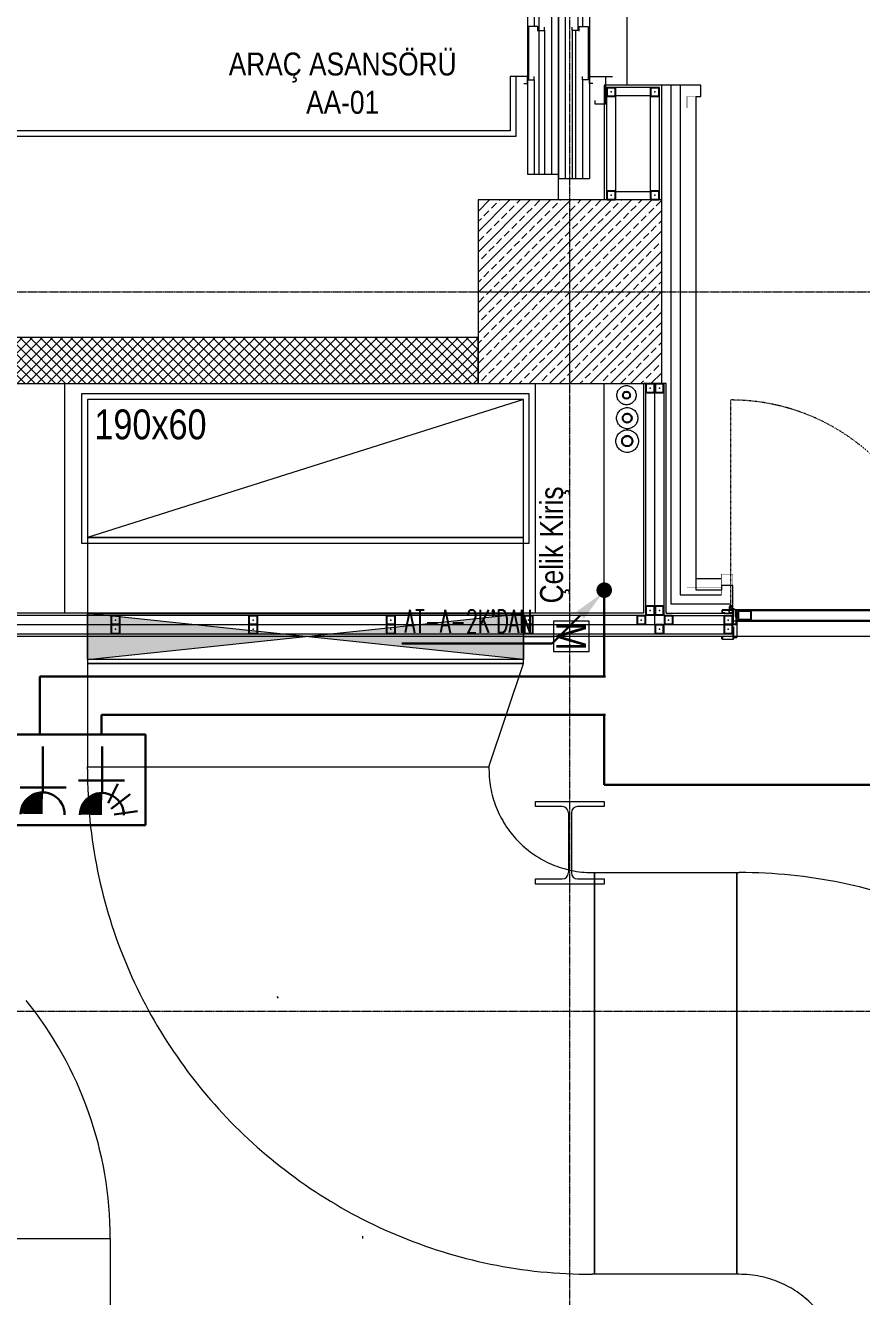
# Model space of a CAD drawing. Extents: x -1439 to 23780, y -1362 to 4476.
# Drawn here: x 19520 to 19885, y 1547 to 2101 of the extents above; entities that cross this region are included whole.
import ezdxf
from ezdxf.enums import TextEntityAlignment as Align
from ezdxf.xclip import XClip

# ---------------------------------------------------------------- set-up
doc = ezdxf.new("R2010")
doc.units = 0
doc.header["$MEASUREMENT"] = 0
doc.header["$XCLIPFRAME"] = 0
for name, pattern in [('Audi$0$DASHDOT2', [0.5, 0.25, -0.125, 0, -0.125]), ('Audi$0$DOT2', [0.125, 0, -0.125]), ('Audi$0$HIDDEN', [0.375, 0.25, -0.125])]:
    doc.linetypes.add(name, pattern=pattern)
doc.layers.get('0').update_dxf_attribs({"color": 9, "lineweight": 9})
for name, color, linetype, lineweight in [('Audi$0$00', 8, 'Continuous', 9), ('Audi$0$01', 8, 'Continuous', 9), ('Audi$0$05V', 8, 'Continuous', 9), ('Audi$0$06B', 8, 'Continuous', 9), ('Audi$0$06D', 8, 'Continuous', 9), ('Audi$0$09W', 8, 'Continuous', 9), ('Audi$0$10', 8, 'Continuous', 9), ('Audi$0$11', 8, 'Continuous', 9), ('Audi$0$20', 8, 'Audi$0$DOT2', 9), ('Audi$0$21', 8, 'Continuous', 9), ('Audi$0$24', 8, 'Audi$0$DASHDOT2', 9), ('Audi$0$33', 8, 'Audi$0$BATTING', 9), ('Audi$0$35', 8, 'Continuous', 9), ('E-AŞAĞIDAN GELEN HAT', 7, 'Continuous', 30), ('E-KABLO', 7, 'Continuous', 30), ('E-KOMBİNE ETANŞ PRİZ (1 FAZ+3 FAZ)', 7, 'Continuous', 30), ('E-YAZI', 7, 'Continuous', 30)]:
    doc.layers.add(name, color=color, linetype=linetype, lineweight=lineweight)
doc.styles.add('Audi$0$DEBI-BLOCK', font='arial.ttf', dxfattribs={"width": 0.8})
doc.styles.add('Audi$0$MuuM_TEXT-STANDART', font='ARIALN.TTF')
doc.styles.add('E-YAZI', font='txttw.shx')
doc.linetypes.add('Audi$0$BATTING', pattern='A,0.0001,-0.1,[134,ltypeshp.shx,S=0.1,R=0,X=-0.1,Y=0],-0.2,[134,ltypeshp.shx,S=0.1,R=180,X=0.1,Y=0],-0.1', length=0.4001)

# ---------------------------------------------------------------- blocks, each defined once
blk = doc.blocks.new('Audi$0$p-m-mekanik')
h = blk.add_hatch(color=256)
h.paths.add_polyline_path([(779.75, 1420.82), (779.75, 1440.82), (684.75, 1430.82)])
h.paths.add_polyline_path([(589.75, 1420.82), (684.75, 1430.82), (589.75, 1440.82)])
for p, q in [((782.25, 1536.47), (587.25, 1536.47)), ((587.25, 1536.47), (587.25, 1471.47)), ((779.75, 1533.97), (589.75, 1473.97)), ((779.75, 1533.97), (589.75, 1533.97)), ((589.75, 1533.97), (589.75, 1473.97)), ((779.75, 1473.97), (779.75, 1533.97)), ((782.25, 1471.47), (782.25, 1536.47)), ((779.75, 1473.97), (589.75, 1473.97)), ((589.75, 1473.97), (589.75, 1418.97)), ((589.75, 1473.97), (779.75, 1473.97)), ((779.75, 1418.97), (779.75, 1473.97)), ((587.25, 1471.47), (782.25, 1471.47)), ((779.75, 1420.82), (589.75, 1440.82)), ((589.75, 1420.82), (779.75, 1440.82)), ((589.75, 1420.82), (589.75, 1440.82)), ((589.75, 1440.82), (779.75, 1440.82)), ((779.75, 1440.82), (779.75, 1420.82)), ((808.34, 1437.4), (792.84, 1437.4)), ((792.84, 1437.4), (792.84, 1424.24)), ((808.34, 1424.24), (808.34, 1437.4)), ((779.75, 1430.82), (792.84, 1430.82)), ((792.84, 1424.24), (808.34, 1424.24)), ((779.75, 1420.82), (589.75, 1420.82)), ((779.75, 1418.97), (589.75, 1418.97)), ((589.75, 1418.97), (589.75, 1373.97)), ((589.75, 1418.97), (779.75, 1418.97)), ((764.75, 1373.97), (779.75, 1418.97)), ((589.75, 1372.97), (589.75, 1373.97)), ((589.75, 1373.97), (764.75, 1373.97)), ((589.75, 1373.97), (764.75, 1373.97)), ((764.75, 1373.97), (764.75, 1372.97)), ((809.75, 1327.97), (810.75, 1327.97)), ((810.75, 1327.97), (810.75, 1152.97)), ((810.75, 1327.97), (872.8, 1327.97)), ((810.75, 1152.97), (810.75, 1327.97)), ((872.8, 1152.97), (872.8, 1327.97)), ((872.8, 1327.97), (873.8, 1327.97)), ((872.8, 1327.97), (872.8, 1152.97)), ((673.08, 1273.27), (672.45, 1274.04)), ((449.75, 1168.55), (599.75, 1168.55)), ((449.75, 1168.55), (599.75, 1168.55)), ((599.75, 1168.55), (599.75, 901.95)), ((709.75, 1168.55), (709.75, 1169.55)), ((810.75, 1152.97), (809.75, 1152.97)), ((872.8, 1152.97), (810.75, 1152.97)), ((873.8, 1152.97), (872.8, 1152.97))]:
    blk.add_line(p, q)
at = {"ltscale": 20}
for centre, radius in [((824.66, 1535.9), 4.18), ((824.97, 1525.9), 4.62), ((824.97, 1515.9), 4.92)]:
    blk.add_circle(centre, radius, dxfattribs=at)
at = {"ltscale": 0.5}
for centre, radius in [((824.66, 1535.9), 1.69), ((824.66, 1535.9), 1.36), ((824.97, 1525.9), 2.12), ((824.97, 1525.9), 1.79), ((824.97, 1515.9), 2.42), ((824.97, 1515.9), 2.42), ((824.97, 1515.9), 2.09), ((824.97, 1515.9), 2.09)]:
    blk.add_circle(centre, radius, dxfattribs=at)
for centre, radius, start, end in [((809.75, 1372.97), 220, 180, 270), ((809.75, 1372.97), 45, 180, 270), ((873.8, 1107.97), 220, 0, 90), ((434.75, 1168.55), 165, 0, 38.9453), ((873.8, 1107.97), 45, 0, 90)]:
    blk.add_arc(centre, radius, start, end)
at = {"style": 'Audi$0$MuuM_TEXT-STANDART'}
blk.add_text('190x60', height=13, dxfattribs=at).set_placement((592.83, 1516.68))
blk.add_text('M', height=13, rotation=270, dxfattribs=at).set_placement((794.08, 1437.05))
at = {"style": 'Audi$0$DEBI-BLOCK', "width": 0.75, "flags": 8}
for tag, p in [('-', (399.97, 1627.23)), ('-', (251.72, 1361.56)), ('-', (3296.35, 465.16)), ('DEBI', (3296.35, 452.46))]:
    blk.add_attdef(tag, text='', height=13, rotation=90, dxfattribs=at).set_placement(p, align=Align.BOTTOM_RIGHT)
at = {"style": 'Audi$0$DEBI-BLOCK', "width": 0.75, "flags": 9}
for p in [(402.57, 1610.63), (3298.95, 448.56)]:
    blk.add_attdef('ID', text='', height=3.9, rotation=90, dxfattribs=at).set_placement(p, align=Align.MIDDLE)
at = {"style": 'Audi$0$DEBI-BLOCK', "width": 0.75, "flags": 8}
blk.add_attdef('KESITY', text='', height=13, rotation=90, dxfattribs=at).set_placement((3279.01, 503.33), align=Align.TOP_LEFT)
at = {"style": 'Audi$0$DEBI-BLOCK', "width": 0.8, "flags": 8}
blk.add_attdef('X', text='', height=13, rotation=90, dxfattribs=at).set_placement((3279.01, 499.49), align=Align.TOP_CENTER)
at = {"style": 'Audi$0$DEBI-BLOCK', "width": 0.75, "flags": 8}
blk.add_attdef('KESITX', text='', height=13, rotation=90, dxfattribs=at).set_placement((3279.01, 495.54), align=Align.TOP_RIGHT)
blk = doc.blocks.new('Audi$0$p-kolon_80x80')
at = {"layer": 'Audi$0$09W'}
h = blk.add_hatch(dxfattribs=at)
h.set_pattern_fill('ANSI33', color=256, scale=25, style=0)
h.set_pattern_definition([(45, (-1222.5, -385), (-4.419417, 4.419417), []), (45, (-1218.0806, -385), (-4.419417, 4.419417), [3.125, -1.5625])])
h.paths.add_polyline_path([(-40, -40), (40, -40), (40, 40), (-40, 40)])
blk.add_lwpolyline([(-40, -40), (40, -40), (40, 40), (-40, 40)], close=True)
blk = doc.blocks.new('Audi$0$p-arac asansoru')
for p, q in [((33.7, -139.5), (33.7, 510.5)), ((36.2, -137), (36.2, 508)), ((59.9, -137), (36.2, -137)), ((59.9, -139.5), (59.9, -137)), ((59.9, -139.5), (33.7, -139.5)), ((17.4, -144.5), (17.4, -158)), ((354.9, -144.5), (17.4, -144.5)), ((58.4, -147.5), (17.4, -147.5)), ((296.9, -147.5), (81.7, -147.5)), ((79.9, -149.5), (17.4, -149.5)), ((79.9, -152), (17.4, -152)), ((119.05, -155), (17.4, -155)), ((15.4, -158), (15.4, -171.5)), ((356.9, -158), (15.4, -158)), ((354.9, -158), (17.4, -158)), ((119.9, -161), (15.4, -161)), ((79.9, -164), (15.4, -164)), ((79.9, -165.5), (15.4, -165.5)), ((58.4, -168.5), (15.4, -168.5)), ((356.9, -171.5), (15.4, -171.5)), ((296.9, -168.5), (81.7, -168.5)), ((59.9, -178.5), (59.9, -181.5))]:
    blk.add_line(p, q)
for points in [[(56.9, -143), (56.9, -144.5), (59.9, -144.5), (59.9, -139.5)], [(79.7, -149), (81.7, -149), (81.7, -145), (58.4, -145), (58.4, -147.5), (59.9, -147.5)], [(119.4, -153.5), (121.9, -153.5), (121.9, -149.5), (79.9, -149.5), (79.9, -152), (81.4, -152)], [(119.9, -162.5), (121.9, -162.5), (121.9, -166.5), (79.9, -166.5), (79.9, -164), (81.4, -164)], [(56.9, -173), (56.9, -171.5), (59.9, -171.5), (59.9, -178.5), (47.9, -178.5), (47.9, -174), (49.4, -174)], [(79.7, -167), (81.7, -167), (81.7, -171), (58.4, -171), (58.4, -168.5), (59.9, -168.5)]]:
    blk.add_lwpolyline(points)
blk = doc.blocks.new('Audi$0$P-AKS_AUDI')
at = {"layer": 'Audi$0$21', "linetype": 'Audi$0$DASHDOT2'}
blk.add_lwpolyline([(-3832.02, -1113.38), (266.92, -1113.38)], dxfattribs=at)
at = {"layer": 'Audi$0$24'}
for points in [[(-2800, -2590), (-2800, 1250)], [(-3840, -800), (360, -800)]]:
    blk.add_lwpolyline(points, dxfattribs=at)
blk = doc.blocks.new('Audi$0$Prf-40x40')
for points in [[(1.5, -2), (-1.5, -2, -0.414214), (-2, -1.5), (-2, 1.5, -0.414214), (-1.5, 2), (1.5, 2, -0.414214), (2, 1.5), (2, -1.5, -0.414214)], [(1.5, -1.7), (-1.5, -1.7, -0.414214), (-1.7, -1.5), (-1.7, 1.5, -0.414214), (-1.5, 1.7), (1.5, 1.7, -0.414214), (1.7, 1.5), (1.7, -1.5, -0.414214)]]:
    blk.add_lwpolyline(points, format="xyb", close=True)
at = {"color": 252}
blk.add_point((0, 0), dxfattribs=at)
blk = doc.blocks.new('Audi$0$prf-scr2')
at = {"linetype": 'Audi$0$DOT2', "ltscale": 10}
blk.add_line((0, 0.19), (0, -1.06), dxfattribs=at)
for p, q in [((0.09, -0.24), (-0.09, -0.2)), ((-0.09, -0.24), (0.09, -0.28)), ((0.09, -0.32), (-0.09, -0.28)), ((-0.09, -0.32), (0.09, -0.36)), ((0.09, -0.4), (-0.09, -0.36)), ((-0.09, -0.4), (0.09, -0.44)), ((0.09, -0.48), (-0.09, -0.44)), ((-0.09, -0.48), (0.09, -0.52)), ((0.09, -0.56), (-0.09, -0.52)), ((-0.09, -0.56), (0.09, -0.6)), ((0.09, -0.64), (-0.09, -0.6)), ((-0.09, -0.64), (0.09, -0.68)), ((0.09, -0.72), (-0.09, -0.68)), ((-0.09, -0.72), (0.09, -0.76)), ((0.06, -0.84), (-0.08, -0.76)), ((-0.07, -0.8), (0.06, -0.84)), ((0.09, -0.17), (0, -0.15)), ((0, -0.18), (0.09, -0.2))]:
    blk.add_line(p, q)
blk.add_lwpolyline([(0.23, 0), (-0.23, 0), (-0.23, -0.01), (-0.12, -0.14), (0.12, -0.14), (0.23, -0.01), (0.23, 0)], close=True)
for points in [[(0.23, -0.01), (-0.23, -0.01)], [(-0.09, -0.14), (-0.09, -0.2), (-0.12, -0.22), (-0.12, -0.23), (-0.09, -0.24), (-0.09, -0.28), (-0.12, -0.3), (-0.12, -0.31), (-0.09, -0.32), (-0.09, -0.36), (-0.12, -0.38), (-0.12, -0.39), (-0.09, -0.4), (-0.09, -0.44), (-0.12, -0.46), (-0.12, -0.46), (-0.09, -0.48), (-0.09, -0.52), (-0.12, -0.54), (-0.12, -0.54), (-0.09, -0.56), (-0.09, -0.6), (-0.12, -0.62), (-0.12, -0.62), (-0.09, -0.64), (-0.09, -0.68), (-0.12, -0.69), (-0.12, -0.7), (-0.09, -0.72), (-0.09, -0.73), (-0.08, -0.76), (-0.1, -0.77), (-0.1, -0.78), (-0.07, -0.8), (-0.01, -0.94), (0, -0.95), (0.01, -0.94), (0.08, -0.76), (0.09, -0.76), (0.12, -0.74), (0.12, -0.73), (0.09, -0.72), (0.09, -0.68), (0.12, -0.66), (0.12, -0.66), (0.09, -0.64), (0.09, -0.6), (0.12, -0.58), (0.12, -0.58), (0.09, -0.56), (0.09, -0.52), (0.12, -0.5), (0.12, -0.5), (0.09, -0.48), (0.09, -0.44), (0.12, -0.43), (0.12, -0.42), (0.09, -0.4), (0.09, -0.36), (0.12, -0.35), (0.12, -0.34), (0.09, -0.32), (0.09, -0.28), (0.12, -0.27), (0.12, -0.26), (0.09, -0.24), (0.09, -0.2), (0.12, -0.19), (0.12, -0.18), (0.09, -0.17), (0.09, -0.14)]]:
    blk.add_lwpolyline(points)
blk = doc.blocks.new('Audi$0$gr-p-barel kilitli kapı kolu')
at = {"flags": 128}
for points in [[(-0.9, 0.8), (-0.9, 4.9), (-11.7, 4.9), (-11.7, 6.7), (0.9, 6.7), (0.9, 0.8)], [(-0.8, 5), (0.8, 6.6)]]:
    blk.add_lwpolyline(points, dxfattribs=at)
blk.add_lwpolyline([(-2.75, 0), (-2.75, 0.7), (2.75, 0.7), (2.75, 0)])
blk.add_lwpolyline([(-1.3, 0.7), (1.3, 0.7), (1.3, 0.8), (-1.3, 0.8)], close=True)
blk = doc.blocks.new('Audi$0$k-audi-teras')
at = {"layer": 'Audi$0$10'}
for points in [[(-12.4, 4.6, 0.414214), (-12.5, 4.5), (-12.5, 0.1, 0.414214), (-12.4, 0), (-7.1, 0), (-7.1, -0.2), (-12.4, -0.2, -0.414214), (-12.7, 0.1), (-12.7, 4.5, -0.414214), (-12.4, 4.8), (-11.5, 4.8, -0.414214), (-11.2, 4.5), (-11.2, 3.4), (-11.4, 3.4), (-11.4, 4.5, 0.414214), (-11.5, 4.6)], [(-11.5, -0.2, 0.414214), (-11.8, -0.5), (-11.8, -1.5, 0.414214), (-11.5, -1.8), (-5.1, -1.8, 0.414214), (-4.8, -1.5, 0.414214), (-5.1, -1.2), (-6, -1.2), (-6, -0.2), (0, -0.2, 0.414214), (0.3, 0.1), (0.3, 4.5, 0.414214), (0, 4.8), (-0.9, 4.8, 0.414214), (-1.2, 4.5), (-1.2, 3.4), (-1, 3.4), (-1, 4.5, -0.414214), (-0.9, 4.6), (0, 4.6, -0.414214), (0.1, 4.5), (0.1, 0.1, -0.414214), (0, 0), (-6.2, 0), (-6.2, -1.4), (-5.1, -1.4, -0.414214), (-5, -1.5, -0.414214), (-5.1, -1.6), (-11.5, -1.6, -0.414214), (-11.6, -1.5), (-11.6, -0.5, -0.414214), (-11.5, -0.4), (-10.6, -0.4), (-10.6, -0.2)], [(0.81, 0.38), (0.17, -1), (-2.7, -1), (-2.7, -1.2), (0.3, -1.2), (0.98, 0.27, 14.796002)], [(-11.5, -178.6, -0.414214), (-11.8, -178.3), (-11.8, -177.3, -0.414214), (-11.5, -177), (-5.1, -177, -0.414214), (-4.8, -177.3, -0.414214), (-5.1, -177.6), (-6, -177.6), (-6, -178.6), (0, -178.6, -0.414214), (0.3, -178.9), (0.3, -183.3, -0.414214), (0, -183.6), (-0.9, -183.6, -0.414214), (-1.2, -183.3), (-1.2, -182.2), (-1, -182.2), (-1, -183.3, 0.414214), (-0.9, -183.4), (0, -183.4, 0.414214), (0.1, -183.3), (0.1, -178.9, 0.414214), (0, -178.8), (-6.2, -178.8), (-6.2, -177.4), (-5.1, -177.4, 0.414214), (-5, -177.3, 0.414214), (-5.1, -177.2), (-11.5, -177.2, 0.414214), (-11.6, -177.3), (-11.6, -178.3, 0.414214), (-11.5, -178.4), (-10.6, -178.4), (-10.6, -178.6)], [(-12.4, -183.4, -0.414214), (-12.5, -183.3), (-12.5, -178.9, -0.414214), (-12.4, -178.8), (-7.1, -178.8), (-7.1, -178.6), (-12.4, -178.6, 0.414214), (-12.7, -178.9), (-12.7, -183.3, 0.414214), (-12.4, -183.6), (-11.5, -183.6, 0.414214), (-11.2, -183.3), (-11.2, -182.2), (-11.4, -182.2), (-11.4, -183.3, -0.414214), (-11.5, -183.4)], [(0.81, -179.18), (0.17, -177.8), (-2.7, -177.8), (-2.7, -177.6), (0.3, -177.6), (0.98, -179.07, -14.796002)]]:
    blk.add_lwpolyline(points, format="xyb", close=True, dxfattribs=at)
for points in [[(-1.35, -88.8), (-3.35, -88.8), (-3.35, -89.1), (-4.39, -89.1), (-4.39, -1.5), (-3.35, -1.5), (-3.35, -1.8), (-1.35, -1.8), (-1.35, -1.5), (-3.05, -1.5), (-3.05, -1.2), (-4.69, -1.2), (-4.69, -89.4), (-3.05, -89.4), (-3.05, -89.1), (-1.35, -89.1)], [(-3.35, -88.8), (-1.35, -88.8), (-1.35, -89.4), (0.3, -89.4), (0.3, -1.2), (-1.35, -1.2), (-1.35, -1.8), (-3.35, -1.8), (-3.35, -2.1), (-1.05, -2.1), (-1.05, -1.5), (0, -1.5), (0, -89.1), (-1.05, -89.1), (-1.05, -88.5), (-3.35, -88.5), (-3.35, -88.8)], [(-1.35, -90), (-3.35, -90), (-3.35, -89.7), (-4.39, -89.7), (-4.39, -177.3), (-3.35, -177.3), (-3.35, -177), (-1.35, -177), (-1.35, -177.3), (-3.05, -177.3), (-3.05, -177.6), (-4.69, -177.6), (-4.69, -89.4), (-3.05, -89.4), (-3.05, -89.7), (-1.35, -89.7)], [(-3.35, -90), (-1.35, -90), (-1.35, -89.4), (0.3, -89.4), (0.3, -177.6), (-1.35, -177.6), (-1.35, -177), (-3.35, -177), (-3.35, -176.7), (-1.05, -176.7), (-1.05, -177.3), (0, -177.3), (0, -89.7), (-1.05, -89.7), (-1.05, -90.3), (-3.35, -90.3), (-3.35, -90)]]:
    blk.add_lwpolyline(points, dxfattribs=at)
for points in [[(-4.2, -2.1), (-4.2, -8.1), (-0.2, -8.1), (-0.2, -2.1)], [(-3.9, -2.4), (-3.9, -7.8), (-0.5, -7.8), (-0.5, -2.4)], [(-4.2, -88.5), (-4.2, -82.5), (-0.2, -82.5), (-0.2, -88.5)], [(-3.9, -88.2), (-3.9, -82.8), (-0.5, -82.8), (-0.5, -88.2)], [(-4.2, -90.3), (-4.2, -96.3), (-0.2, -96.3), (-0.2, -90.3)], [(-3.9, -90.6), (-3.9, -96), (-0.5, -96), (-0.5, -90.6)], [(-4.2, -176.7), (-4.2, -170.7), (-0.2, -170.7), (-0.2, -176.7)], [(-3.9, -176.4), (-3.9, -171), (-0.5, -171), (-0.5, -176.4)]]:
    blk.add_lwpolyline(points, close=True, dxfattribs=at)
for centre in [(1.3, 0.95), (1.3, -179.75)]:
    blk.add_circle(centre, 0.55, dxfattribs=at)
at = {"layer": 'Audi$0$20', "linetype": 'Audi$0$HIDDEN'}
for points in [[(0.1, 0.2), (-1.2, 0.2), (-1.2, 1.7), (0.1, 1.7)], [(0.79, 0.4), (-1, 0.4), (-1, 1.5), (0.79, 1.5)], [(0.1, -179), (-1.2, -179), (-1.2, -180.5), (0.1, -180.5)], [(0.79, -179.2), (-1, -179.2), (-1, -180.3), (0.79, -180.3)]]:
    blk.add_lwpolyline(points, dxfattribs=at)
at = {"layer": 'Audi$0$20'}
for points in [[(1.3, 0.95), (91.66, 0.95)], [(1.3, -179.75), (91.66, -179.75)]]:
    blk.add_lwpolyline(points, dxfattribs=at)
for centre, start, end in [((1.29, 0.95), 268.3229, 359.9985), ((1.29, -179.75), 0.0015, 91.6771)]:
    blk.add_arc(centre, 90.36, start, end, dxfattribs=at)
at = {"layer": 'Audi$0$06B', "xscale": -1, "rotation": 90}
blk.add_blockref('Audi$0$gr-p-barel kilitli kapı kolu', (-4.71, -81.4), dxfattribs=at)
at = {"layer": 'Audi$0$06B', "rotation": 270}
blk.add_blockref('Audi$0$gr-p-barel kilitli kapı kolu', (0.31, -81.4), dxfattribs=at)
at = {"layer": 'Audi$0$10'}
for p in [(-2.2, -1.5), (-2.42, -89.7)]:
    blk.add_blockref('Audi$0$prf-scr2', p, dxfattribs=at)
at = {"layer": 'Audi$0$10', "xscale": -1, "rotation": 180}
for p in [(-2.42, -89.1), (-2.2, -177.3)]:
    blk.add_blockref('Audi$0$prf-scr2', p, dxfattribs=at)
blk = doc.blocks.new('Audi$0$prf-36')
for p, q in [((-15, 18), (15, 18)), ((-15, 15.75), (-15, 18)), ((15, 18), (15, 15.75)), ((-3.325, 15.75), (-15, 15.75)), ((-0.625, 13.05), (-0.625, -13.05)), ((0.625, 13.05), (0.625, -13.05)), ((15, 15.75), (3.325, 15.75)), ((-15, -15.75), (-3.325, -15.75)), ((-15, -18), (-15, -15.75)), ((3.325, -15.75), (15, -15.75)), ((15, -15.75), (15, -18)), ((15, -18), (-15, -18))]:
    blk.add_line(p, q)
for centre, start, end in [((-3.325, 13.05), 0, 90), ((3.325, 13.05), 90, 180), ((-3.325, -13.05), 270, 0), ((3.325, -13.05), 180, 270)]:
    blk.add_arc(centre, 2.7, start, end)
blk = doc.blocks.new('Audi$0$ÇATI KATI PLANI')
at = {"layer": 'Audi$0$09W'}
h = blk.add_hatch(dxfattribs=at)
h.set_pattern_fill('ANSI37', color=256, scale=25, style=0)
h.paths.add_polyline_path([(19097.5, 1945), (19717.5, 1945), (19717.5, 1965), (19097.5, 1965)])
at = {"layer": 'Audi$0$00'}
blk.add_lwpolyline([(19097.5, 1945), (19717.5, 1945), (19717.5, 1965), (19097.5, 1965)], close=True, dxfattribs=at)
at = {"layer": 'Audi$0$06D'}
for points in [[(19752.5, 2025), (19752.5, 2390)], [(19805.5, 2075), (19805.5, 1853), (19823.5, 1853)], [(19823.5, 1860), (19812.5, 1860), (19812.5, 2070)], [(19537.5, 1845), (19537.5, 1945)], [(19742.5, 1845), (19742.5, 1945)], [(19772.5, 1845), (19772.5, 1945)], [(19019.5, 1840), (19788.61, 1840), (19794.5, 1840), (19794.5, 1846.13), (19794.5, 1943)], [(19794.5, 1840), (19826.5, 1840)]]:
    blk.add_lwpolyline(points, dxfattribs=at)
blk.add_lwpolyline([(19792.5, 2028.5), (19777.5, 2028.5), (19777.5, 2070.5), (19792.5, 2070.5)], close=True, dxfattribs=at)
at = {"layer": 'Audi$0$10'}
for points, const_width in [([(19772.5, 2071.67), (19772.5, 2075), (19814.5, 2075), (19814.5, 2070), (19808.5, 2070), (19808.5, 2065)], 0.2), ([(19808.5, 2075), (19808.5, 1856), (19823.5, 1856)], 0.1), ([(19825.17, 1835), (19828.5, 1835), (19828.5, 1862), (19823.5, 1862), (19823.5, 1853), (19818.5, 1853)], 0.2)]:
    blk.add_lwpolyline(points, dxfattribs=dict(at, const_width=const_width))
at = {"layer": 'Audi$0$11'}
for points in [[(19797.5, 2025), (19797.5, 2075), (19772.5, 2075), (19772.5, 2025)], [(19796.5, 2025), (19796.5, 2074), (19773.5, 2074), (19773.5, 2025)], [(19799.5, 1845), (19799.5, 1945), (19789.5, 1945), (19789.5, 1845), (19017.5, 1845)], [(19790.5, 1944), (19790.5, 1844), (19017.5, 1844)], [(19798.5, 1844), (19798.5, 1945)], [(19798.5, 1844), (19828.5, 1844)], [(19799.5, 1845), (19828.5, 1845)], [(19017.5, 1836), (19798.5, 1836)], [(19017.5, 1835), (19799.5, 1835), (19799.5, 1835)], [(19797.5, 1836), (19828.5, 1836)], [(19797.5, 1835), (19828.5, 1835)]]:
    blk.add_lwpolyline(points, dxfattribs=at)
at = {"layer": 'Audi$0$33', "ltscale": 0.4}
for points in [[(19801.5, 2075), (19801.5, 1849), (19827.62, 1849)], [(19019.5, 1840), (19788.61, 1840), (19794.5, 1840), (19794.5, 1846.13), (19794.5, 1943)]]:
    blk.add_lwpolyline(points, dxfattribs=at)
at = {"rotation": 90}
blk.add_blockref('Audi$0$k-audi-teras', (19828.57, 1846.2), dxfattribs=at)
at = {"layer": 'Audi$0$01'}
blk.add_blockref('Audi$0$p-kolon_80x80', (19757.5, 1985), dxfattribs=at)
at = {"layer": 'Audi$0$05V'}
ref = blk.add_blockref('Audi$0$p-arac asansoru', (19594.5, 2018.85), dxfattribs=dict(at, rotation=90))
XClip(ref).set_block_clipping_path([(6.1499978109, -202.9999999557), (371.1500021441, 532.0000000443)])
at = {"layer": 'Audi$0$10', "xscale": -1}
for p in [(19775.5, 2072), (19794.5, 2072), (19775.5, 2027), (19794.5, 2027), (19792.5, 1943), (19796.5, 1943), (19559.5, 1842), (19619.5, 1842), (19679.5, 1842), (19739.5, 1842), (19788.61, 1842), (19792.5, 1846.13), (19796.5, 1846.13), (19800.5, 1842), (19826.5, 1842), (19559.5, 1838), (19619.5, 1838), (19679.5, 1838), (19739.5, 1838), (19796.5, 1838), (19826.5, 1838)]:
    blk.add_blockref('Audi$0$Prf-40x40', p, dxfattribs=at)
at = {"layer": 'Audi$0$10'}
blk.add_blockref('Audi$0$prf-36', (19757.5, 1745), dxfattribs=at)
at = {"layer": 'Audi$0$24'}
blk.add_blockref('Audi$0$P-AKS_AUDI', (22557.5, 2785), dxfattribs=at)
at = {"layer": 'Audi$0$21', "insert": (19658.48, 2075.78), "char_height": 10, "attachment_point": 5, "style": 'Audi$0$MuuM_TEXT-STANDART'}
blk.add_mtext_dynamic_manual_height_columns('ARAÇ ASANSÖRÜ\\PAA-01', width=388.5584, gutter_width=156.51, heights=[0], dxfattribs=at)
at = {"layer": 'Audi$0$21', "insert": (19751.04, 1849.25), "char_height": 10, "attachment_point": 4, "rotation": 90, "style": 'Audi$0$MuuM_TEXT-STANDART'}
blk.add_mtext_dynamic_manual_height_columns('Çelik Kiriş', width=388.5584, gutter_width=156.51, heights=[0], dxfattribs=at)
blk = doc.blocks.new('100_AŞAĞIDAN GELEN HAT')
at = {"layer": 'E-AŞAĞIDAN GELEN HAT', "color": 3, "linetype": 'Continuous'}
blk.add_line((-2.07, -2.17), (-4.55, -4.64), dxfattribs=at)
at = {"layer": 'E-AŞAĞIDAN GELEN HAT', "color": 4, "linetype": 'Continuous', "const_width": 0.675}
blk.add_lwpolyline([(-0.34, 0, 1), (0.34, 0, 1)], format="xyb", close=True, dxfattribs=at)
at = {"layer": 'E-AŞAĞIDAN GELEN HAT', "color": 3, "linetype": 'Continuous'}
blk.add_solid([(-2.39, -1.85), (-1.76, -2.49), (-0.16, -0.26)], dxfattribs=at)
blk = doc.blocks.new('100_KOMBİNE ETANŞ PRİZ (1 FAZ+3 FAZ)')
at = {"layer": 'E-KOMBİNE ETANŞ PRİZ (1 FAZ+3 FAZ)', "color": 3}
for p, q in [((-2.086, 4.354), (-3.349, 4.162)), ((-1.918, 4.039), (-2.951, 3.235)), ((-1.749, 3.722), (-2.279, 2.681))]:
    blk.add_line(p, q, dxfattribs=at)
at = {"layer": 'E-KOMBİNE ETANŞ PRİZ (1 FAZ+3 FAZ)', "color": 4}
for p, q in [((-1.423, 3.177), (-1.423, 0.637)), ((3.04, 2.881), (0.537, 2.881)), ((1.809, 3.145), (1.809, 0.637)), ((-2.639, 2.496), (-0.137, 2.496))]:
    blk.add_line(p, q, dxfattribs=at)
at = {"layer": 'E-KOMBİNE ETANŞ PRİZ (1 FAZ+3 FAZ)', "color": 3}
blk.add_lwpolyline([(-3.785, 4.934), (3.785, 4.934), (3.785, 0), (-3.785, 0)], close=True, dxfattribs=at)
at = {"layer": 'E-KOMBİNE ETANŞ PRİZ (1 FAZ+3 FAZ)', "color": 4, "const_width": 1.2}
for points in [[(-1.426, 3.777, 0.414214), (-0.816, 4.366)], [(1.806, 3.729, 0.414214), (2.416, 4.319)]]:
    blk.add_lwpolyline(points, format="xyb", dxfattribs=at)
at = {"layer": 'E-KOMBİNE ETANŞ PRİZ (1 FAZ+3 FAZ)', "color": 4}
for centre in [(-1.416, 4.377), (1.817, 4.345)]:
    blk.add_arc(centre, 1.2, 179.24487, 359.24487, dxfattribs=at)

msp = doc.modelspace()

# ---------------------------------------------------------------- linework, layer by layer
at = {"layer": 'Audi$0$35'}
msp.add_lwpolyline([(20008.5, 1841.5), (19828.47, 1841.5), (19828.5, 1857), (19823.5, 1857), (19823.5, 1855), (19812.5, 1855), (19812.5, 2070), (19814.5, 2070), (19814.5, 2075), (19782.5, 2075), (19782.5, 2325), (19809.5, 2325), (19809.5, 2330), (19807.5, 2330), (19807.5, 2365), (20417.5, 2365)], dxfattribs=at)
msp.add_lwpolyline([(19007.5, 1835), (20472.48, 1835), (20472.48, 335), (19007.5, 335)], close=True, dxfattribs=at)
at = {"layer": 'E-KABLO', "color": 6}
for p, q in [((19772.46, 1855), (19772.46, 1817.45)), ((19773.07, 1817.45), (19526.58, 1817.45)), ((19526.58, 1817.45), (19526.58, 1792.07)), ((19773.07, 1800.77), (19553.41, 1800.77)), ((19553.41, 1800.77), (19553.41, 1792.07)), ((19772.46, 1800.77), (19772.46, 1770.26)), ((19992.13, 1770.26), (19772.46, 1770.26))]:
    msp.add_line(p, q, dxfattribs=at)
at = {"layer": 'E-KABLO'}
msp.add_line((19749.73, 1831.79), (19684.34, 1831.79), dxfattribs=at)
msp.add_line((19749.73, 1831.79), (19684.34, 1831.79), dxfattribs=at)

# ---------------------------------------------------------------- block references
msp.add_blockref('Audi$0$ÇATI KATI PLANI', (0, 0))
at = {"layer": 'Audi$0$06D'}
ref = msp.add_blockref('Audi$0$p-m-mekanik', (18957.5, 404.03), dxfattribs=at)
XClip(ref).set_block_clipping_path([(3794.6195661565, 2087.3897938135), (2991.8628964433, 2087.3897938135), (2991.8628964433, 1884.1623297569), (-441.8797131966, 1884.1623297569), (-441.8797131966, -324.0336106115), (3794.6195661565, -324.0336106115)])
at = {"layer": 'E-AŞAĞIDAN GELEN HAT', "xscale": 5, "yscale": 5, "zscale": 5}
msp.add_blockref('100_AŞAĞIDAN GELEN HAT', (19772.46, 1855), dxfattribs=at)
at = {"layer": 'E-KOMBİNE ETANŞ PRİZ (1 FAZ+3 FAZ)', "xscale": 8, "yscale": 8, "zscale": 8, "rotation": 180}
msp.add_blockref('100_KOMBİNE ETANŞ PRİZ (1 FAZ+3 FAZ)', (19542.27, 1792.07), dxfattribs=at)

# ---------------------------------------------------------------- texts
at = {"layer": 'E-YAZI', "color": 3, "style": 'E-YAZI', "width": 0.6}
msp.add_text("AT-A-2K'DAN", height=10, dxfattribs=at).set_placement((19685.47, 1836.44))

doc.saveas('drawing.dxf')
